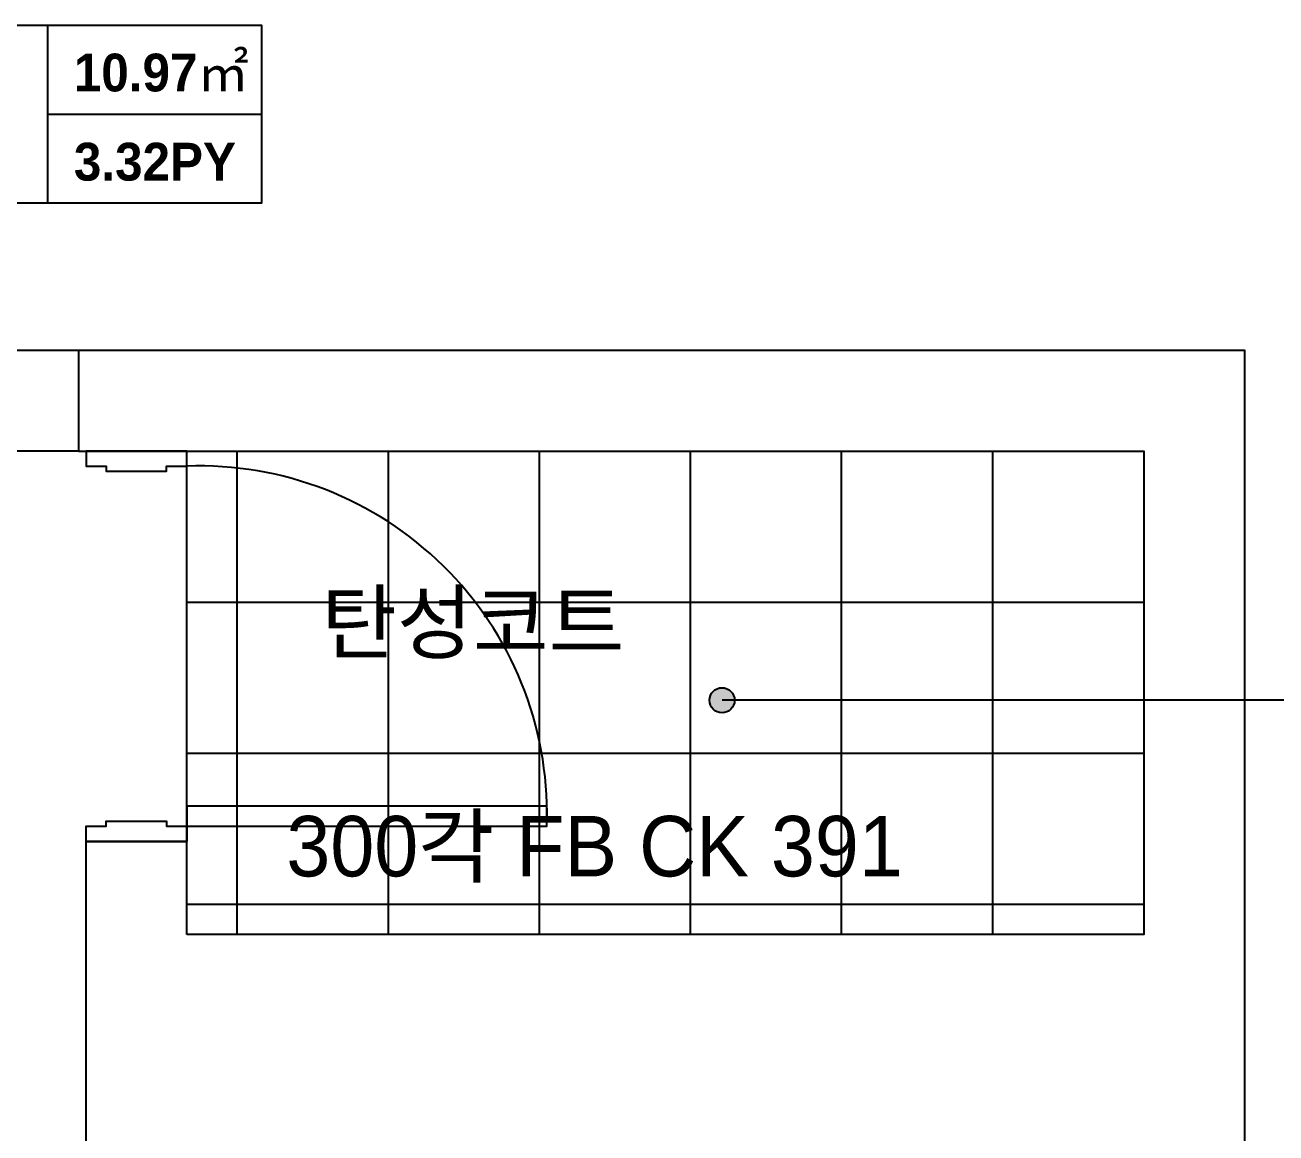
# Model space of a CAD drawing. Header units: millimetres. Extents: x 204923 to 257123, y 77248 to 107783.
# Drawn here: x 220911 to 223395, y 102183 to 104382 of the extents above; entities that cross this region are included whole.
import ezdxf
from ezdxf.enums import TextEntityAlignment as Align

# ---------------------------------------------------------------- set-up
doc = ezdxf.new("R2010")
doc.units = ezdxf.units.MM
doc.header["$LTSCALE"] = 30
for name, color, linetype in [('0-ELC TEXT', 7, 'Continuous'), ('03-TEXT', 3, 'Continuous'), ('04-WIN', 4, 'Continuous'), ('08-HAT', 8, 'Continuous'), ('2-con', 2, 'Continuous'), ('CO-DO-FR', 7, 'Continuous'), ('CO-DOOR', 8, 'Continuous'), ('설비', 140, 'Continuous')]:
    doc.layers.add(name, color=color, linetype=linetype)
doc.styles.add('넥슨고딕', font='NEXONLv1GothicBold.ttf')
doc.styles.add('코레일둥고', font='Korail_Round_Gothic_Medium.ttf')

# ---------------------------------------------------------------- blocks, each defined once
blk = doc.blocks.new('cdr')
at = {"layer": '04-WIN'}
blk.add_lwpolyline([(221017.1, 103536.4), (218312.1, 103536.4), (218312.1, 103736.5), (221017.1, 103736.5)], close=True, dxfattribs=at)
at = {"layer": '2-con'}
for p, q in [((221017.1, 103736.5), (221017.1, 103536.4)), ((221032.1, 99502.4), (221032.1, 102761.4)), ((221032.1, 102761.4), (221232.1, 102761.4))]:
    blk.add_line(p, q, dxfattribs=at)
for points in [[(221017.1, 103736.5), (223332.1, 103736.5), (223332.1, 101817.4), (223102.1, 101817.4), (223102.1, 93259.4), (222292.1, 93259.4)], [(221017.1, 103536.4), (223132.1, 103536.4), (223132.1, 102576.4), (221232.1, 102576.4)], [(221232.1, 102576.4), (221232.1, 102761.4)]]:
    blk.add_lwpolyline(points, dxfattribs=at)
at = {"layer": 'CO-DO-FR'}
for points in [[(221232.1, 103536.4), (221032.1, 103536.4), (221032.1, 103506.4), (221072.1, 103506.4), (221072.1, 103496.4), (221192.1, 103496.4), (221192.1, 103506.4), (221232.1, 103506.4), (221232.1, 103536.4)], [(221232.1, 102761.4), (221032.1, 102761.4), (221032.1, 102791.4), (221072.1, 102791.4), (221072.1, 102801.4), (221192.1, 102801.4), (221192.1, 102791.4), (221232.1, 102791.4), (221232.1, 102761.4)]]:
    blk.add_lwpolyline(points, close=True, dxfattribs=at)
at = {"layer": 'CO-DOOR'}
blk.add_lwpolyline([(221947.1, 102831.4), (221232.1, 102831.4), (221232.1, 102791.4), (221947.1, 102791.4)], close=True, dxfattribs=at)
blk.add_arc((221256.8, 102816.3), 690.5, 358.7492, 92.0458, dxfattribs=at)

msp = doc.modelspace()

# ---------------------------------------------------------------- hatches: boundary and pattern name
at = {"layer": '0-ELC TEXT'}
h = msp.add_hatch(color=256, dxfattribs=at)
h.dxf.hatch_style = 1
edge = h.paths.add_edge_path()
edge.add_arc((222294.8, 103041.6), 25, -270, 90, ccw=False)
at = {"layer": '08-HAT'}
h = msp.add_hatch(dxfattribs=at)
h.set_pattern_fill('_USER', color=256, scale=300, double=1, pattern_type=0)
h.set_pattern_definition([(0, (223132.1, 103536.37), (0, 300), []), (90, (223132.1, 103536.37), (-300, 2e-14), [])])
h.paths.add_polyline_path([(221232.1, 102576.4), (223132.1, 102576.4), (223132.1, 103536.4), (221232.1, 103536.4)])

# ---------------------------------------------------------------- linework, layer by layer
at = {"layer": '0-ELC TEXT'}
for p, q in [((220956, 104028.2), (220956, 104382)), ((220956, 104205.1), (221380.7, 104205.1)), ((223457.2, 103041.6), (222294.8, 103041.6))]:
    msp.add_line(p, q, dxfattribs=at)
msp.add_lwpolyline([(219748.8, 104382), (221380.7, 104382), (221380.7, 104028.2), (219748.8, 104028.2)], close=True, dxfattribs=at)
msp.add_circle((222294.8, 103041.6), 25, dxfattribs=at)
at = {"layer": '08-HAT'}
msp.add_line((221232.1, 102761.4), (221232.1, 103536.4), dxfattribs=at)

# ---------------------------------------------------------------- block references
msp.add_blockref('cdr', (0, 0))

# ---------------------------------------------------------------- texts
at = {"layer": '0-ELC TEXT', "style": '코레일둥고'}
msp.add_text('탄성코트', height=120, dxfattribs=at).set_placement((221498.9, 103136.4))
at = {"layer": '03-TEXT', "style": '넥슨고딕'}
for s, p in [('10.97㎡', (221181.7, 104250.2)), ('3.32PY', (221168.8, 104073.3))]:
    msp.add_text(s, height=75, dxfattribs=at).set_placement(p, align=Align.CENTER)
at = {"layer": '설비', "color": 140, "style": '코레일둥고'}
msp.add_text('300각 FB CK 391', height=120, dxfattribs=at).set_placement((221429.8, 102692))

doc.saveas('drawing.dxf')
